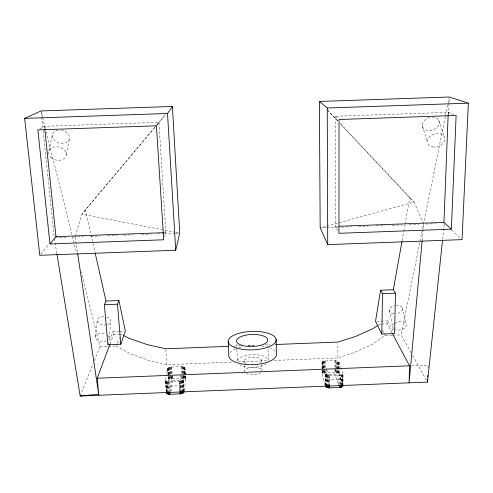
<?xml version="1.0" encoding="UTF-8"?>
<svg xmlns="http://www.w3.org/2000/svg" width="493" height="493" viewBox="0 0 493 493"><rect width="100%" height="100%" fill="white"/><g stroke="black" fill="none" stroke-linecap="round" stroke-linejoin="round"><path stroke-width="0.37" stroke-dasharray="2.46 1.85" d="M342.499 384.269L339.178 373.817L338.05 372.979L336.115 372.474L336.115 360.617L325.281 360.919L322.619 361.708L322.003 362.589L324 369.793M336.651 372.56L336.651 360.697L336.115 360.617M337.157 372.671L337.163 360.808L336.651 360.697M337.625 372.813L337.625 369.849M337.625 369.103L337.631 360.944L337.163 360.808M274.194 360.445L337.871 357.936L337.878 343.578M338.05 372.979L338.056 370.009M338.056 369.269L338.062 361.104L337.631 360.944M338.426 373.164L338.438 361.283L338.062 361.104M338.463 384.817L338.469 379.474L334.987 368.283M338.74 373.367L338.753 361.48L338.438 361.283M338.993 373.589L338.999 369.873M338.999 369.128L338.753 361.48M339.178 373.817L339.184 370.101M339.184 369.356L339.005 361.696M339.64 384.429L339.652 375.21L342.062 374.563L342.974 373.411L341.082 367.667M340.201 384.361L340.213 375.136M340.725 384.257L340.743 375.031M341.211 385.655L341.236 374.902M341.655 385.495L341.674 374.742M342.037 385.31L342.062 374.563M342.364 385.101L342.389 374.36M342.61 386.407L342.647 374.138M342.795 386.167L342.832 373.904M342.906 385.92L342.937 373.663M342.943 385.662L342.974 373.411M427.979 368.055L428.078 365.097L411.766 365.714M448.162 114.672L448.248 112.361L335.197 116.256L335.283 226.398L338.29 232.061M448.599 114.629L449.259 97.774M422.199 240.239L423.678 224.136M442.622 239.407L444.242 224.142M109.039 338.303L110.826 321.689M184.333 390.474L185.621 379.893L185.399 376.177M95.315 336.577L97.361 319.932M184.154 391.99L183.408 379.727L184.068 374.594M184.16 373.86C185.226 370.046 186.114 366.207 181.387 366.582L171.613 366.971L168.273 367.988L167.614 368.678L166.301 376.036M179.853 391.183L181.301 380.313L180.937 374.366L179.378 385.797L179.711 391.14M170.935 391.541L172.649 380.664L172.267 374.717M170.769 391.504L170.418 386.155L172.032 376.147M166.603 391.195L168.403 380.59L168.156 376.868M166.344 392.711L165.519 380.448L166.172 376.769M391.91 332.664L387.233 323.87L387.763 320.906L376.288 321.35M402.091 240.818L403.705 231.784M403.841 231.026L404.919 225.005M405.055 224.253L409.769 197.903L340.404 123.879M66.278 154.716L69.544 137.923M324.856 384.879L322.071 374.489L322.428 373.793L325.331 372.776L336.115 372.474M411.144 352.828L401.123 334.864L419.87 242.279M420.024 241.527L445.327 116.582M445.481 115.83L449.135 97.762M48.862 150.716L52.56 133.923M75.429 236.202L81.893 214.116L156.084 125.807M164.588 236.911L165.888 232.616L158.919 122.326L44.512 126.27L39.853 128.815M110.062 343.8L113.538 334.482L112.872 331.542L118.739 331.314M107.887 344.718L112.872 331.542M80.18 395.99L93.189 363.538M94.317 360.716L99.974 346.61L81.308 272.031M99.974 346.61L116.126 345.981L117.001 343.898M117.291 343.208L119.614 337.656M165.519 380.448L166.603 381.52L169.105 381.976L179.896 381.49L181.985 380.904L183.408 379.727M168.403 380.59L169.814 379.462L172.377 378.834L182.656 378.47L184.875 379.037L185.621 379.893M156.829 125.228L158.919 122.326M40.753 254.117L48.949 244.158M155.092 127.052L81.893 214.116L175.237 232.221M155.585 126.461L165.475 114.696L156.577 125.222M391.997 335.222L385.156 335.486L372.437 344.163L355.237 352.199L337.871 357.936M378.593 324.936L379.789 324.16L380.732 326.156M116.126 345.981L130.152 353.654L148.559 360.328L166.782 364.678L232 362.108M238.137 361.868L268.056 360.685M172.649 380.664L181.301 380.313M170.418 386.155L179.378 385.797M338.469 379.474L329.57 379.826L326.773 370.021M119.472 331.29L123.872 331.117M113.538 334.482L120.31 334.217M381.274 324.104L387.233 323.87M392.761 335.191L401.123 334.864M233.362 346.154L240.276 345.883M247.961 345.581L254.111 345.34M264.87 344.921L270.25 344.712M326.372 368.622L326.397 374.563L334.993 374.224L338.463 385.581M324.203 370.514C323.796 373.953 326.545 375.826 329.515 375.604L339.652 375.21M163.584 232.702L165.888 232.616M335.283 226.398L338.34 226.287M54.994 237.681L66.974 237.244M72.964 237.022L83.668 236.628M90.583 236.375L99.808 236.036M107.499 235.753L116.718 235.414M123.638 235.161L133.634 234.797M141.318 234.514L150.544 234.175M157.464 233.922L163.614 233.694M164.379 233.664L175.144 233.269M175.909 233.244L178.984 233.127M326.311 227.717L320.179 227.939L414.126 202.044L423.08 222.756M327.081 227.686L338.58 227.267M341.649 227.156L351.614 226.786M358.516 226.534L368.481 226.17M376.147 225.886L385.347 225.547M392.243 225.295L402.214 224.925M409.11 224.672L419.081 224.309M425.97 224.056L435.911 223.693M175.989 232.369L179.754 233.103M448.248 112.361L453.979 114.616M121.062 334.192L122.375 334.87M335.197 116.256L338.481 119.041M451.533 229.984L460.955 238.612M409.769 197.903L414.126 202.044L338.857 122.122M327.278 109.828L338.334 121.568M327.266 109.859L338.303 121.635M412.629 355.484L427.111 381.428M387.763 320.906L393.864 332.214M382.63 330.156L383.893 332.818M384.207 333.49L385.156 335.486M438.758 120.261L444.285 136.604M339.19 361.917L340.848 366.946M422.396 125.998L427.505 142.378M326.397 374.563L329.386 385.224M40.999 110.95L42.49 116.915M42.675 117.661L45.479 128.846M46.225 131.828L76.643 253.39M402.43 307.755L406.09 324.074M85.375 209.642L95.007 252.342M389.285 310.337L392.693 326.662M54.372 238.47L56.855 253.618M75.213 236.942L77.598 252.921M41.159 112.472L42.996 130.041M43.076 130.799L54.168 236.948M44.512 126.27L44.746 128.55M167.016 381.674L167.645 391.078M166.603 381.52L167.324 392.28M166.246 381.348L166.967 392.095M165.956 381.144L166.677 391.892M165.734 380.929L166.566 393.204M165.586 380.695L166.418 392.958M169.974 367.26L170.751 379.129M169.481 367.414L170.264 379.283M169.031 367.587L169.814 379.462M168.624 367.778L169.167 375.949M169.21 376.689L169.407 379.659M168.273 367.988L169.062 379.875M169.105 381.976L169.728 391.387M167.99 368.209L168.772 380.103M167.768 368.444L168.261 375.882M168.304 376.627L168.551 380.343M167.614 368.678L168.107 376.122M168.538 381.946L169.161 391.362M165.784 349.555L166.782 364.678M167.99 381.89L168.618 391.3M167.478 381.798L168.107 391.202M171.613 366.971L172.377 378.834M171.053 367.038L171.582 375.198M171.626 375.937L171.823 378.907M170.504 367.137L170.935 373.811M171.133 376.781L171.274 379.006M179.896 381.49L180.481 390.9M179.31 381.564L179.896 390.974M182.952 366.743L183.667 378.612M182.459 366.663L183.18 378.525M183.26 379.986L184.006 392.249M183.045 380.232L183.79 392.502M181.935 366.607L182.478 375.506M182.521 376.245L182.656 378.47M182.755 380.473L183.451 391.984M182.398 380.695L183.057 391.448M181.387 366.582L181.929 375.481M181.972 376.221L182.108 378.445M181.985 380.904L182.644 391.658M181.523 381.089L182.182 391.849M181.011 381.249L181.578 390.474M180.469 381.385L181.048 390.795M184.912 367.988L185.356 375.432M184.826 367.76L185.269 375.198M185.319 375.943L185.541 379.659M184.672 367.544L185.386 379.437M184.45 367.34L184.943 375.512M184.986 376.258L185.165 379.228M184.16 367.156L184.653 375.327M184.696 376.067L184.875 379.037M183.809 366.995L184.524 378.87M183.408 366.86L184.123 378.729M236.695 343.96L236.868 348.526M236.899 349.284L237.367 361.455A15.486 6.354 -1.9 0 1 252.539 354.689A15.486 6.354 -1.9 0 1 268.309 360.365L267.847 342.863M244.004 361.258L244.053 362.7M244.158 365.572L244.368 371.328A8.812 3.722 -1.9 0 1 252.909 367.303A8.812 3.722 -1.9 0 1 261.974 370.631L261.808 364.875M261.678 360.562L261.721 361.998M322.36 361.911L322.428 373.793M322.169 362.133L322.237 374.014M322.052 362.355L322.071 374.489M326.779 375.161L326.816 385.914M326.341 374.988L326.378 385.736M325.953 374.797L325.996 385.532M325.633 374.581L325.682 386.845M325.38 374.353L325.429 386.611M325.281 360.919L325.318 369.812M325.318 370.551L325.331 372.776M325.201 374.113L325.251 386.364M324.745 360.987L324.782 369.879M324.782 370.619L324.795 372.844M324.234 361.079L324.271 369.972M324.277 370.718L324.283 372.936M323.759 361.203L323.815 373.065M323.322 361.351L323.383 373.213M322.946 361.517L322.983 369.676M322.989 370.422L323.001 373.386M322.619 361.708L322.662 369.873M322.668 370.613L322.681 373.583M329.515 375.604L329.583 385.169M328.93 375.58L328.954 384.805M328.35 375.524L328.381 385.514M327.79 375.432L327.827 385.421M327.266 375.309L327.303 386.062M335.56 360.562L335.56 372.418M334.993 360.543L334.993 374.224M395.971 305.352A6.748 4.16 -10.6 0 1 402.639 308.618A6.748 4.16 -10.6 0 1 396.532 313.677M393.685 313.77A6.748 4.16 -10.6 0 1 389.291 310.14A6.748 4.16 -10.6 0 1 394.234 305.697M432.115 117.057A8.738 6.526 -20.8 0 1 437.605 126.886A8.738 6.526 -20.8 0 1 423.111 127.897A8.738 6.526 -20.8 0 1 431.375 117.106M229.972 352.735A23.843 9.601 -1.9 0 1 235.654 348.791M238.982 347.565A23.843 9.601 -1.9 0 1 243.135 346.511M248.195 345.747A23.843 9.601 -1.9 0 1 254.228 345.433M261.598 345.913A23.843 9.601 -1.9 0 1 265.9 346.715M269.381 347.762A23.843 9.601 -1.9 0 1 275.279 351.429M106.667 317.024A6.797 4.203 4.9 0 1 110.876 320.943A6.797 4.203 4.9 0 1 107.264 324.684M106.734 324.807A6.797 4.203 4.9 0 1 97.429 321.19A6.797 4.203 4.9 0 1 104.356 316.592M61.138 130.023A8.794 6.631 14.9 0 1 68.737 140.437A8.794 6.631 14.9 0 1 54.409 140.487A8.794 6.631 14.9 0 1 58.143 130.035M260.97 372.542A8.812 3.722 -1.9 0 1 246.062 373.411M246.192 363.526A8.849 3.63 -1.9 0 1 246.605 358.547A8.849 3.63 -1.9 0 1 258.702 358.072A8.849 3.63 -1.9 0 1 259.829 362.984M266.522 363.631A15.486 6.354 -1.9 0 1 240.011 364.931M394.683 323.47A6.877 4.135 -10.3 0 1 404.309 322.367A6.877 4.135 -10.3 0 1 404.309 328.276A6.877 4.135 -10.3 0 1 394.677 329.379M393.605 328.64A6.877 4.135 -10.3 0 1 393.599 324.468M107.647 335.135A6.927 4.178 4.7 0 1 108.577 339.332M106.42 340.94A6.927 4.178 4.7 0 1 97.109 339.997A6.927 4.178 4.7 0 1 97.059 334.334A6.927 4.178 4.7 0 1 106.365 334.297M50.921 157.433A9.003 6.668 14.1 0 0 65.896 156.41A9.003 6.668 14.1 0 0 55.376 146.723A9.003 6.668 14.1 0 0 50.921 157.433M432.552 146.963A8.942 6.557 -20 0 0 444.803 138.243A8.942 6.557 -20 0 0 431.085 135.575A8.942 6.557 -20 0 0 432.552 146.963"/><path stroke-width="0.74" d="M325.251 386.364L326.822 387.449L328.96 387.88L339.64 387.504L339.64 385.199M339.64 387.504L340.195 387.43L340.201 385.125M340.195 387.43L340.725 387.325L340.725 385.021M340.725 387.325L341.211 387.196L341.211 385.655M341.211 387.196L341.649 387.03L341.655 385.495M341.649 387.03L342.037 386.845L342.037 385.31M342.037 386.845L342.364 385.101M381.816 334.044L382.5 293.655L380.541 290.241L393.334 289.755L395.466 293.162L394.579 333.545L381.816 334.044L375.518 321.381L380.541 290.241M392.268 333.336L409.541 365.8L409.085 382.833L422.125 241.003M56.978 254.37L80.18 395.99L427.48 382.093L427.56 379.881M427.665 376.923L427.714 375.444M451.354 229.171L338.962 233.318L339.03 119.509L456.124 115.467L451.354 229.171L443.94 222.405L448.131 115.436M468.35 103.166L462.058 239.629L327.728 244.614L320.179 227.939L319.384 101.447L449.289 97.01L468.35 103.166L327.247 108.004L319.384 101.447M427.48 382.093L442.541 240.165M342.943 385.662L342.358 386.635M393.334 289.755L401.955 241.57M175.718 250.247L179.754 233.103L172.402 106.463L40.999 110.95L24.65 118.375L39.791 255.288L175.718 250.247L167.515 113.476L172.402 106.463M120.816 344.213L125.339 331.062L118.93 300.539L105.989 301.032L104.356 304.699L107.887 344.718L120.816 344.213L117.47 304.193L118.93 300.539M77.709 253.685L98.828 395.244L97.238 378.217L109.797 344.521M184.154 391.99L182.737 393.192L180.66 393.796L169.919 394.283L167.423 393.815L166.344 392.711M49.984 243.967L37.856 129.905L156.41 125.807L163.719 239.777L49.984 243.967L55.974 236.652L44.826 129.314M378.002 325.325L372.64 328.813L355.348 336.546L337.878 342.068L275.63 344.502M80.18 395.99L98.742 394.289M97.238 378.217L409.541 365.8M382.5 293.655L395.466 293.162M104.356 304.699L117.47 304.193M228.752 346.332L165.734 348.797L147.419 344.656L128.926 338.284L123.688 335.554M55.974 236.652L163.584 232.702M339.11 226.256L443.94 222.405M24.65 118.375L167.515 113.476M95.18 253.088L105.989 301.032M167.743 392.527L167.836 393.969M167.324 392.28L167.423 393.815M166.967 392.095L167.072 393.63M166.677 391.892L166.782 393.426M169.777 392.114L169.919 394.283M169.21 392.083L169.352 394.252M168.668 392.021L168.809 394.19M168.156 391.929L168.304 394.098M180.524 391.627L180.66 393.796M179.939 391.701L180.074 393.87M183.057 391.448L183.149 392.983M182.644 391.658L182.737 393.192M182.182 391.849L182.274 393.383M181.671 392.015L181.769 393.55M181.091 391.516L181.227 393.691M228.216 341.304L228.82 355.718A23.843 9.601 -1.9 0 0 253.353 364.641A23.843 9.601 -1.9 0 0 276.437 353.845L276.105 339.437M327.247 108.004L327.728 244.614M326.816 385.914L326.822 387.449M326.378 385.736L326.384 387.27M325.996 385.532L326.002 387.067M329.546 385.6L329.546 387.905M328.954 385.575L328.96 387.88M328.381 385.514L328.387 387.818M327.827 385.421L327.833 387.726M327.303 386.062L327.309 387.597M241.564 345.186A15.61 6.008 -1.9 0 0 267.385 341.396A15.61 6.008 -1.9 0 0 247.572 334.864A15.61 6.008 -1.9 0 0 241.564 345.186M236.233 347.978A23.972 9.231 -1.9 0 0 275.642 341.859A23.972 9.231 -1.9 0 0 244.664 332.079A23.972 9.231 -1.9 0 0 236.233 347.978"/></g></svg>
